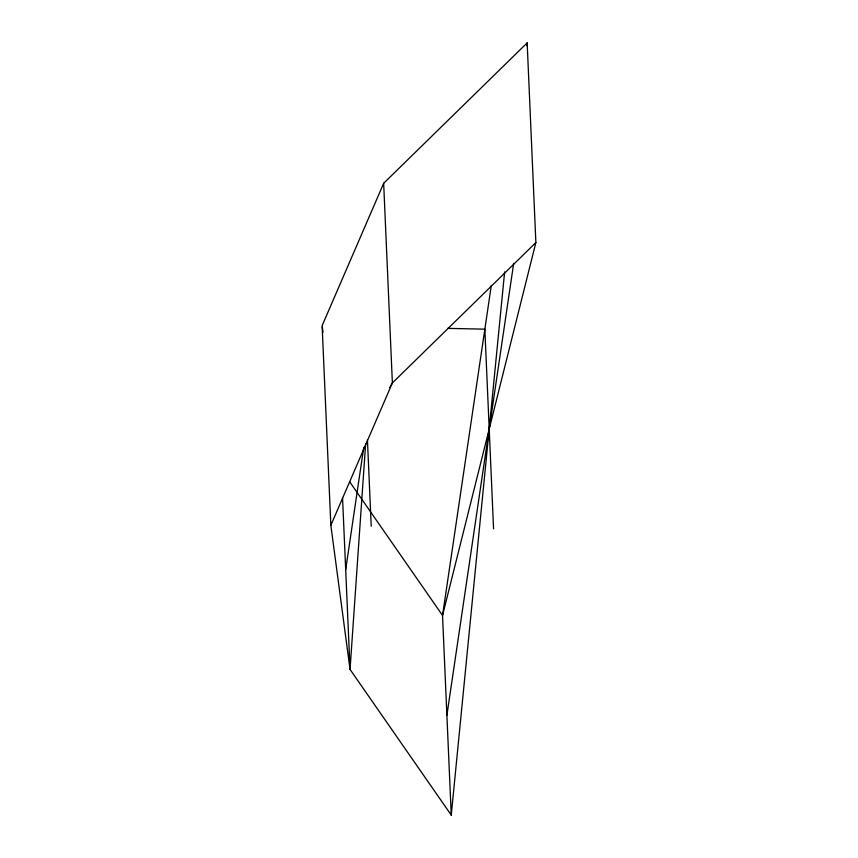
<?xml version="1.0" encoding="UTF-8"?>
<svg xmlns="http://www.w3.org/2000/svg" width="858" height="858" viewBox="0 0 858 858"><rect width="100%" height="100%" fill="white"/><g stroke="black" fill="none" stroke-linecap="round" stroke-linejoin="round"><path stroke-width="1.29" d="M365.647 443.725L350.043 669.422L451.254 815.1L504.643 271.9M526.887 45.56L527.155 42.9L383.665 183.29L322.125 325.665L330.845 525.321L350.043 669.422L342.546 497.726M345.688 569.605L363.749 447.383M491.312 285.435L442.535 615.443L451.254 815.1M526.758 45.549L527.155 42.9L535.875 242.557L442.535 615.443L349.699 481.821M446.9 715.272L513.685 263.331M330.845 525.321L392.374 382.947L535.875 242.557M389.693 387.516L392.374 382.947L383.665 183.29M447.608 328.367L484.845 329.172L493.565 528.828M322.308 326.984L323.016 332.271M367.428 439.671L371.214 526.19"/></g></svg>
